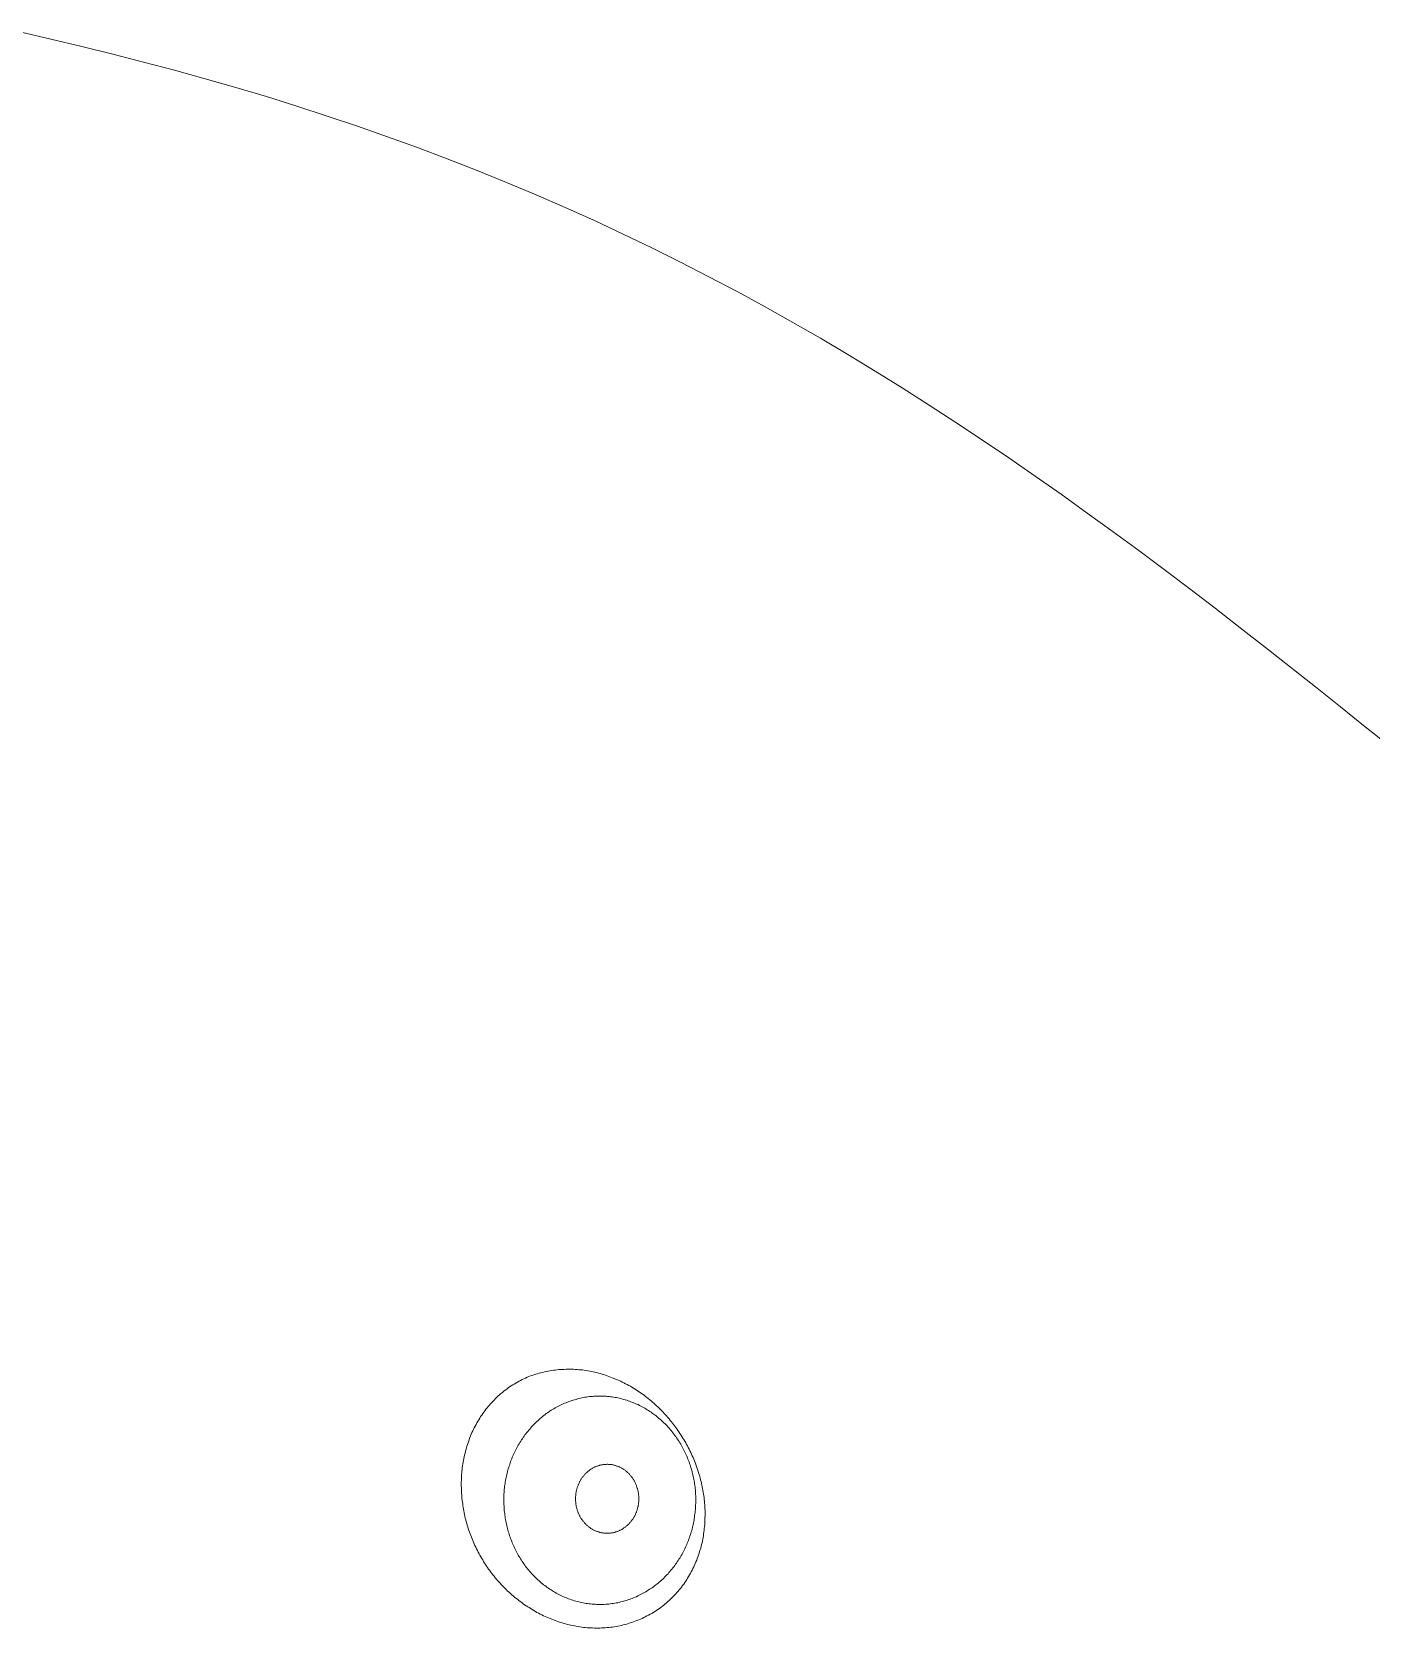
# Model space of a CAD drawing. Extents: x -5208 to -4788, y -2139 to -1842.
# Drawn here: x -4979.91 to -4960.27, y -2040.52 to -2017.1 of the extents above; entities that cross this region are included whole.
import ezdxf

# ---------------------------------------------------------------- set-up
doc = ezdxf.new("R2010")
doc.units = 0
doc.header["$LTSCALE"] = 7
doc.layers.add('Trimetric', color=7, linetype='CONTINUOUS')

msp = doc.modelspace()

# ---------------------------------------------------------------- linework, layer by layer
at = {"layer": 'Trimetric', "color": 0, "linetype": 'Continuous', "lineweight": 18}
msp.add_lwpolyline([(-4959.991, -2027.586), (-4960.356, -2027.294), (-4960.721, -2027.001), (-4961.087, -2026.71), (-4961.453, -2026.419), (-4961.821, -2026.131), (-4962.19, -2025.842), (-4962.56, -2025.557), (-4962.931, -2025.272), (-4963.304, -2024.99), (-4963.679, -2024.709), (-4964.056, -2024.434), (-4964.435, -2024.159), (-4964.814, -2023.885), (-4965.198, -2023.618), (-4965.582, -2023.351), (-4965.97, -2023.089), (-4966.36, -2022.831), (-4966.751, -2022.575), (-4967.147, -2022.325), (-4967.543, -2022.076), (-4967.944, -2021.835), (-4968.346, -2021.596), (-4968.752, -2021.364), (-4969.159, -2021.135), (-4969.57, -2020.91), (-4969.984, -2020.692), (-4970.4, -2020.479), (-4970.818, -2020.27), (-4971.24, -2020.067), (-4971.663, -2019.867), (-4972.09, -2019.678), (-4972.518, -2019.489), (-4972.95, -2019.31), (-4973.383, -2019.132), (-4973.82, -2018.964), (-4974.257, -2018.798), (-4974.697, -2018.639), (-4975.138, -2018.485), (-4975.581, -2018.335), (-4976.027, -2018.193), (-4976.473, -2018.051), (-4976.921, -2017.919), (-4977.371, -2017.789), (-4977.821, -2017.663), (-4978.274, -2017.545), (-4978.726, -2017.427), (-4979.181, -2017.316), (-4979.636, -2017.208), (-4980.091, -2017.101)], dxfattribs=at)
for points in [[(-4972.184, -2036.724), (-4972.157, -2036.723), (-4972.131, -2036.722), (-4972.104, -2036.722), (-4972.077, -2036.721), (-4972.051, -2036.72), (-4972.024, -2036.719), (-4971.997, -2036.719), (-4971.971, -2036.721), (-4971.944, -2036.723), (-4971.917, -2036.725), (-4971.891, -2036.727), (-4971.864, -2036.729), (-4971.838, -2036.731), (-4971.811, -2036.734), (-4971.785, -2036.739), (-4971.758, -2036.743), (-4971.732, -2036.747), (-4971.706, -2036.753), (-4971.68, -2036.758), (-4971.654, -2036.763), (-4971.628, -2036.77), (-4971.602, -2036.776), (-4971.576, -2036.783), (-4971.551, -2036.791), (-4971.525, -2036.799), (-4971.5, -2036.807), (-4971.475, -2036.815), (-4971.45, -2036.825), (-4971.425, -2036.835), (-4971.4, -2036.845), (-4971.375, -2036.855), (-4971.351, -2036.865), (-4971.326, -2036.874), (-4971.301, -2036.885), (-4971.277, -2036.897), (-4971.254, -2036.909), (-4971.23, -2036.921), (-4971.206, -2036.934), (-4971.182, -2036.946), (-4971.159, -2036.958), (-4971.135, -2036.97), (-4971.112, -2036.984), (-4971.089, -2036.998), (-4971.067, -2037.012), (-4971.044, -2037.026), (-4971.022, -2037.041), (-4971, -2037.056), (-4970.978, -2037.071), (-4970.956, -2037.087), (-4970.935, -2037.102), (-4970.913, -2037.118), (-4970.892, -2037.135), (-4970.872, -2037.151), (-4970.851, -2037.168), (-4970.83, -2037.185), (-4970.81, -2037.202), (-4970.79, -2037.22), (-4970.77, -2037.238), (-4970.75, -2037.256), (-4970.731, -2037.274), (-4970.712, -2037.293), (-4970.693, -2037.311), (-4970.674, -2037.33), (-4970.655, -2037.349), (-4970.637, -2037.369), (-4970.619, -2037.389), (-4970.601, -2037.408), (-4970.584, -2037.428), (-4970.566, -2037.449), (-4970.55, -2037.47), (-4970.533, -2037.491), (-4970.517, -2037.512), (-4970.501, -2037.533), (-4970.484, -2037.554), (-4970.468, -2037.575), (-4970.452, -2037.596), (-4970.437, -2037.618), (-4970.422, -2037.641), (-4970.408, -2037.663), (-4970.393, -2037.685), (-4970.379, -2037.708), (-4970.364, -2037.73), (-4970.35, -2037.753), (-4970.336, -2037.776), (-4970.323, -2037.799), (-4970.31, -2037.822), (-4970.297, -2037.845), (-4970.285, -2037.869), (-4970.273, -2037.893), (-4970.261, -2037.917), (-4970.249, -2037.941), (-4970.238, -2037.965), (-4970.227, -2037.989), (-4970.216, -2038.014), (-4970.206, -2038.038), (-4970.195, -2038.063), (-4970.186, -2038.088), (-4970.176, -2038.113), (-4970.168, -2038.138), (-4970.159, -2038.163), (-4970.151, -2038.189), (-4970.143, -2038.214), (-4970.134, -2038.239), (-4970.126, -2038.264), (-4970.118, -2038.29), (-4970.112, -2038.316), (-4970.106, -2038.342), (-4970.099, -2038.368), (-4970.093, -2038.394), (-4970.087, -2038.42), (-4970.08, -2038.446), (-4970.075, -2038.472), (-4970.07, -2038.498), (-4970.066, -2038.524), (-4970.061, -2038.551), (-4970.058, -2038.577), (-4970.054, -2038.603), (-4970.051, -2038.63), (-4970.048, -2038.657), (-4970.046, -2038.683), (-4970.044, -2038.71), (-4970.042, -2038.736), (-4970.041, -2038.763), (-4970.04, -2038.79), (-4970.039, -2038.816), (-4970.039, -2038.843), (-4970.04, -2038.87), (-4970.041, -2038.896), (-4970.042, -2038.923), (-4970.043, -2038.95), (-4970.043, -2038.976), (-4970.044, -2039.003), (-4970.048, -2039.029), (-4970.051, -2039.056), (-4970.054, -2039.082), (-4970.058, -2039.109), (-4970.061, -2039.135), (-4970.064, -2039.162), (-4970.068, -2039.188), (-4970.073, -2039.214), (-4970.078, -2039.241), (-4970.084, -2039.267), (-4970.09, -2039.293), (-4970.097, -2039.318), (-4970.103, -2039.344), (-4970.111, -2039.37), (-4970.119, -2039.395), (-4970.126, -2039.421), (-4970.135, -2039.446), (-4970.144, -2039.471), (-4970.153, -2039.496), (-4970.162, -2039.521), (-4970.173, -2039.546), (-4970.184, -2039.57), (-4970.195, -2039.594), (-4970.206, -2039.619), (-4970.217, -2039.643), (-4970.228, -2039.667), (-4970.241, -2039.691), (-4970.255, -2039.714), (-4970.268, -2039.737), (-4970.282, -2039.76), (-4970.295, -2039.783), (-4970.309, -2039.806), (-4970.322, -2039.828), (-4970.337, -2039.851), (-4970.353, -2039.872), (-4970.368, -2039.894), (-4970.385, -2039.915), (-4970.401, -2039.936), (-4970.418, -2039.957), (-4970.435, -2039.977), (-4970.453, -2039.997), (-4970.47, -2040.017), (-4970.488, -2040.037), (-4970.507, -2040.056), (-4970.526, -2040.075), (-4970.545, -2040.094), (-4970.565, -2040.111), (-4970.584, -2040.129), (-4970.604, -2040.147), (-4970.625, -2040.164), (-4970.646, -2040.181), (-4970.666, -2040.198), (-4970.688, -2040.214), (-4970.709, -2040.229), (-4970.731, -2040.245), (-4970.753, -2040.26), (-4970.776, -2040.274), (-4970.798, -2040.288), (-4970.821, -2040.302), (-4970.845, -2040.314), (-4970.869, -2040.326), (-4970.892, -2040.339), (-4970.916, -2040.351), (-4970.94, -2040.363), (-4970.963, -2040.376), (-4970.988, -2040.386), (-4971.013, -2040.396), (-4971.038, -2040.405), (-4971.063, -2040.415), (-4971.087, -2040.424), (-4971.112, -2040.434), (-4971.137, -2040.443), (-4971.163, -2040.451), (-4971.189, -2040.458), (-4971.214, -2040.465), (-4971.24, -2040.472), (-4971.266, -2040.478), (-4971.292, -2040.484), (-4971.318, -2040.489), (-4971.345, -2040.493), (-4971.371, -2040.498), (-4971.397, -2040.502), (-4971.424, -2040.505), (-4971.45, -2040.508), (-4971.477, -2040.511), (-4971.503, -2040.513), (-4971.53, -2040.515), (-4971.557, -2040.516), (-4971.583, -2040.517), (-4971.61, -2040.517), (-4971.637, -2040.518), (-4971.663, -2040.517), (-4971.69, -2040.516), (-4971.717, -2040.515), (-4971.743, -2040.514), (-4971.77, -2040.512), (-4971.796, -2040.509), (-4971.823, -2040.507), (-4971.849, -2040.503), (-4971.876, -2040.5), (-4971.902, -2040.496), (-4971.929, -2040.491), (-4971.955, -2040.486), (-4971.981, -2040.481), (-4972.007, -2040.476), (-4972.033, -2040.469), (-4972.059, -2040.463), (-4972.085, -2040.456), (-4972.11, -2040.449), (-4972.136, -2040.441), (-4972.161, -2040.434), (-4972.187, -2040.426), (-4972.212, -2040.417), (-4972.237, -2040.408), (-4972.262, -2040.399), (-4972.287, -2040.389), (-4972.312, -2040.379), (-4972.337, -2040.369), (-4972.361, -2040.359), (-4972.385, -2040.347), (-4972.41, -2040.336), (-4972.434, -2040.325), (-4972.457, -2040.313), (-4972.481, -2040.3), (-4972.505, -2040.288), (-4972.528, -2040.275), (-4972.551, -2040.261), (-4972.573, -2040.247), (-4972.596, -2040.232), (-4972.618, -2040.218), (-4972.641, -2040.204), (-4972.664, -2040.19), (-4972.686, -2040.176), (-4972.708, -2040.16), (-4972.729, -2040.143), (-4972.75, -2040.127), (-4972.771, -2040.111), (-4972.792, -2040.095), (-4972.814, -2040.079), (-4972.835, -2040.063), (-4972.855, -2040.045), (-4972.876, -2040.028), (-4972.895, -2040.01), (-4972.915, -2039.992), (-4972.935, -2039.974), (-4972.954, -2039.956), (-4972.973, -2039.937), (-4972.992, -2039.918), (-4973.01, -2039.899), (-4973.029, -2039.879), (-4973.047, -2039.86), (-4973.064, -2039.84), (-4973.082, -2039.82), (-4973.1, -2039.8), (-4973.117, -2039.779), (-4973.133, -2039.758), (-4973.15, -2039.738), (-4973.167, -2039.717), (-4973.182, -2039.695), (-4973.198, -2039.674), (-4973.214, -2039.652), (-4973.229, -2039.63), (-4973.244, -2039.608), (-4973.259, -2039.586), (-4973.274, -2039.564), (-4973.287, -2039.541), (-4973.301, -2039.518), (-4973.315, -2039.495), (-4973.329, -2039.472), (-4973.342, -2039.449), (-4973.355, -2039.426), (-4973.367, -2039.402), (-4973.379, -2039.379), (-4973.392, -2039.355), (-4973.403, -2039.331), (-4973.415, -2039.307), (-4973.425, -2039.282), (-4973.436, -2039.258), (-4973.447, -2039.233), (-4973.457, -2039.209), (-4973.467, -2039.184), (-4973.476, -2039.159), (-4973.486, -2039.134), (-4973.495, -2039.109), (-4973.503, -2039.084), (-4973.512, -2039.058), (-4973.52, -2039.033), (-4973.527, -2039.007), (-4973.535, -2038.982), (-4973.542, -2038.956), (-4973.549, -2038.93), (-4973.556, -2038.904), (-4973.562, -2038.878), (-4973.568, -2038.852), (-4973.573, -2038.826), (-4973.578, -2038.8), (-4973.583, -2038.774), (-4973.587, -2038.747), (-4973.59, -2038.721), (-4973.594, -2038.695), (-4973.597, -2038.668), (-4973.601, -2038.642), (-4973.605, -2038.615), (-4973.608, -2038.589), (-4973.609, -2038.562), (-4973.61, -2038.536), (-4973.611, -2038.509), (-4973.613, -2038.482), (-4973.614, -2038.456), (-4973.615, -2038.429), (-4973.616, -2038.402), (-4973.615, -2038.376), (-4973.614, -2038.349), (-4973.614, -2038.322), (-4973.612, -2038.296), (-4973.61, -2038.269), (-4973.608, -2038.242), (-4973.606, -2038.216), (-4973.603, -2038.189), (-4973.6, -2038.163), (-4973.597, -2038.136), (-4973.593, -2038.11), (-4973.589, -2038.084), (-4973.584, -2038.057), (-4973.578, -2038.031), (-4973.572, -2038.005), (-4973.566, -2037.979), (-4973.56, -2037.953), (-4973.553, -2037.927), (-4973.547, -2037.902), (-4973.541, -2037.876), (-4973.532, -2037.85), (-4973.524, -2037.825), (-4973.515, -2037.8), (-4973.506, -2037.775), (-4973.498, -2037.749), (-4973.489, -2037.724), (-4973.479, -2037.699), (-4973.469, -2037.675), (-4973.458, -2037.65), (-4973.448, -2037.626), (-4973.436, -2037.602), (-4973.424, -2037.578), (-4973.412, -2037.554), (-4973.399, -2037.531), (-4973.386, -2037.507), (-4973.373, -2037.484), (-4973.36, -2037.461), (-4973.345, -2037.439), (-4973.331, -2037.416), (-4973.316, -2037.394), (-4973.301, -2037.372), (-4973.286, -2037.35), (-4973.27, -2037.329), (-4973.254, -2037.308), (-4973.237, -2037.287), (-4973.22, -2037.266), (-4973.203, -2037.246), (-4973.185, -2037.226), (-4973.168, -2037.206), (-4973.149, -2037.187), (-4973.13, -2037.168), (-4973.112, -2037.149), (-4973.092, -2037.13), (-4973.073, -2037.112), (-4973.053, -2037.094), (-4973.033, -2037.077), (-4973.012, -2037.06), (-4972.992, -2037.043), (-4972.97, -2037.027), (-4972.949, -2037.011), (-4972.927, -2036.995), (-4972.906, -2036.98), (-4972.883, -2036.965), (-4972.861, -2036.951), (-4972.838, -2036.937), (-4972.815, -2036.923), (-4972.792, -2036.91), (-4972.768, -2036.897), (-4972.745, -2036.885), (-4972.721, -2036.873), (-4972.697, -2036.861), (-4972.673, -2036.85), (-4972.648, -2036.839), (-4972.624, -2036.829), (-4972.599, -2036.819), (-4972.574, -2036.81), (-4972.549, -2036.801), (-4972.523, -2036.793), (-4972.498, -2036.786), (-4972.472, -2036.779), (-4972.446, -2036.773), (-4972.42, -2036.766), (-4972.394, -2036.759), (-4972.368, -2036.752), (-4972.342, -2036.747), (-4972.316, -2036.743), (-4972.29, -2036.739), (-4972.263, -2036.736), (-4972.237, -2036.732), (-4972.21, -2036.728)], [(-4971.586, -2040.171), (-4971.608, -2040.171), (-4971.63, -2040.17), (-4971.652, -2040.169), (-4971.674, -2040.168), (-4971.696, -2040.166), (-4971.718, -2040.164), (-4971.74, -2040.161), (-4971.762, -2040.158), (-4971.784, -2040.155), (-4971.806, -2040.152), (-4971.828, -2040.147), (-4971.85, -2040.143), (-4971.872, -2040.138), (-4971.893, -2040.133), (-4971.915, -2040.128), (-4971.936, -2040.122), (-4971.957, -2040.116), (-4971.978, -2040.109), (-4972, -2040.103), (-4972.021, -2040.095), (-4972.041, -2040.088), (-4972.062, -2040.08), (-4972.083, -2040.071), (-4972.103, -2040.063), (-4972.124, -2040.054), (-4972.143, -2040.044), (-4972.163, -2040.033), (-4972.183, -2040.023), (-4972.202, -2040.013), (-4972.222, -2040.003), (-4972.242, -2039.993), (-4972.261, -2039.981), (-4972.279, -2039.969), (-4972.298, -2039.957), (-4972.317, -2039.945), (-4972.335, -2039.933), (-4972.354, -2039.921), (-4972.372, -2039.908), (-4972.39, -2039.895), (-4972.407, -2039.881), (-4972.425, -2039.867), (-4972.442, -2039.853), (-4972.459, -2039.839), (-4972.475, -2039.824), (-4972.492, -2039.809), (-4972.508, -2039.794), (-4972.524, -2039.779), (-4972.54, -2039.763), (-4972.555, -2039.747), (-4972.571, -2039.731), (-4972.586, -2039.715), (-4972.6, -2039.698), (-4972.614, -2039.681), (-4972.628, -2039.664), (-4972.642, -2039.647), (-4972.657, -2039.63), (-4972.671, -2039.613), (-4972.683, -2039.594), (-4972.696, -2039.576), (-4972.708, -2039.558), (-4972.721, -2039.539), (-4972.733, -2039.521), (-4972.746, -2039.503), (-4972.758, -2039.484), (-4972.769, -2039.465), (-4972.781, -2039.446), (-4972.791, -2039.427), (-4972.802, -2039.407), (-4972.812, -2039.387), (-4972.822, -2039.368), (-4972.832, -2039.348), (-4972.841, -2039.328), (-4972.851, -2039.307), (-4972.86, -2039.287), (-4972.868, -2039.267), (-4972.876, -2039.246), (-4972.885, -2039.225), (-4972.892, -2039.205), (-4972.9, -2039.184), (-4972.907, -2039.163), (-4972.914, -2039.142), (-4972.92, -2039.12), (-4972.927, -2039.099), (-4972.933, -2039.078), (-4972.939, -2039.056), (-4972.944, -2039.035), (-4972.949, -2039.013), (-4972.954, -2038.992), (-4972.959, -2038.97), (-4972.963, -2038.948), (-4972.966, -2038.926), (-4972.969, -2038.904), (-4972.972, -2038.882), (-4972.975, -2038.86), (-4972.978, -2038.838), (-4972.981, -2038.816), (-4972.984, -2038.794), (-4972.986, -2038.772), (-4972.987, -2038.75), (-4972.988, -2038.728), (-4972.989, -2038.706), (-4972.99, -2038.684), (-4972.991, -2038.661), (-4972.992, -2038.639), (-4972.991, -2038.617), (-4972.991, -2038.595), (-4972.99, -2038.573), (-4972.989, -2038.551), (-4972.987, -2038.528), (-4972.986, -2038.506), (-4972.984, -2038.484), (-4972.982, -2038.462), (-4972.979, -2038.44), (-4972.977, -2038.418), (-4972.973, -2038.396), (-4972.97, -2038.374), (-4972.966, -2038.352), (-4972.962, -2038.33), (-4972.957, -2038.309), (-4972.952, -2038.287), (-4972.947, -2038.266), (-4972.942, -2038.244), (-4972.937, -2038.222), (-4972.932, -2038.201), (-4972.925, -2038.18), (-4972.918, -2038.159), (-4972.912, -2038.137), (-4972.905, -2038.116), (-4972.898, -2038.095), (-4972.891, -2038.074), (-4972.884, -2038.053), (-4972.875, -2038.033), (-4972.867, -2038.012), (-4972.858, -2037.992), (-4972.849, -2037.971), (-4972.84, -2037.951), (-4972.831, -2037.931), (-4972.821, -2037.911), (-4972.811, -2037.892), (-4972.8, -2037.872), (-4972.79, -2037.852), (-4972.779, -2037.833), (-4972.768, -2037.814), (-4972.756, -2037.795), (-4972.744, -2037.776), (-4972.732, -2037.758), (-4972.719, -2037.74), (-4972.707, -2037.721), (-4972.694, -2037.703), (-4972.681, -2037.685), (-4972.669, -2037.667), (-4972.654, -2037.65), (-4972.64, -2037.633), (-4972.626, -2037.616), (-4972.612, -2037.599), (-4972.597, -2037.582), (-4972.583, -2037.565), (-4972.568, -2037.548), (-4972.553, -2037.532), (-4972.537, -2037.516), (-4972.521, -2037.501), (-4972.505, -2037.485), (-4972.489, -2037.47), (-4972.473, -2037.456), (-4972.456, -2037.441), (-4972.439, -2037.427), (-4972.422, -2037.413), (-4972.404, -2037.399), (-4972.386, -2037.386), (-4972.369, -2037.372), (-4972.351, -2037.359), (-4972.332, -2037.347), (-4972.314, -2037.334), (-4972.295, -2037.322), (-4972.276, -2037.311), (-4972.258, -2037.299), (-4972.238, -2037.288), (-4972.219, -2037.277), (-4972.2, -2037.267), (-4972.18, -2037.256), (-4972.16, -2037.247), (-4972.14, -2037.237), (-4972.12, -2037.228), (-4972.099, -2037.22), (-4972.078, -2037.212), (-4972.058, -2037.204), (-4972.037, -2037.196), (-4972.016, -2037.188), (-4971.996, -2037.18), (-4971.974, -2037.174), (-4971.953, -2037.168), (-4971.931, -2037.162), (-4971.91, -2037.156), (-4971.889, -2037.15), (-4971.867, -2037.145), (-4971.846, -2037.14), (-4971.824, -2037.136), (-4971.802, -2037.132), (-4971.78, -2037.128), (-4971.758, -2037.125), (-4971.736, -2037.122), (-4971.714, -2037.12), (-4971.692, -2037.118), (-4971.67, -2037.116), (-4971.648, -2037.115), (-4971.625, -2037.114), (-4971.603, -2037.114), (-4971.581, -2037.113), (-4971.559, -2037.114), (-4971.537, -2037.114), (-4971.515, -2037.115), (-4971.492, -2037.117), (-4971.47, -2037.119), (-4971.448, -2037.12), (-4971.426, -2037.123), (-4971.404, -2037.126), (-4971.382, -2037.129), (-4971.36, -2037.133), (-4971.338, -2037.137), (-4971.317, -2037.141), (-4971.295, -2037.146), (-4971.274, -2037.152), (-4971.252, -2037.158), (-4971.231, -2037.164), (-4971.21, -2037.17), (-4971.188, -2037.176), (-4971.167, -2037.182), (-4971.146, -2037.19), (-4971.126, -2037.198), (-4971.105, -2037.207), (-4971.084, -2037.215), (-4971.064, -2037.223), (-4971.043, -2037.231), (-4971.023, -2037.24), (-4971.003, -2037.25), (-4970.983, -2037.26), (-4970.963, -2037.27), (-4970.944, -2037.281), (-4970.925, -2037.292), (-4970.906, -2037.303), (-4970.887, -2037.315), (-4970.868, -2037.326), (-4970.849, -2037.338), (-4970.831, -2037.351), (-4970.813, -2037.364), (-4970.795, -2037.377), (-4970.777, -2037.39), (-4970.759, -2037.404), (-4970.742, -2037.417), (-4970.725, -2037.431), (-4970.708, -2037.446), (-4970.691, -2037.46), (-4970.675, -2037.475), (-4970.659, -2037.49), (-4970.643, -2037.506), (-4970.627, -2037.521), (-4970.611, -2037.537), (-4970.596, -2037.553), (-4970.581, -2037.57), (-4970.566, -2037.586), (-4970.552, -2037.603), (-4970.537, -2037.62), (-4970.523, -2037.637), (-4970.51, -2037.655), (-4970.496, -2037.672), (-4970.483, -2037.69), (-4970.47, -2037.708), (-4970.457, -2037.726), (-4970.445, -2037.744), (-4970.432, -2037.763), (-4970.42, -2037.782), (-4970.409, -2037.8), (-4970.397, -2037.819), (-4970.386, -2037.839), (-4970.375, -2037.858), (-4970.365, -2037.877), (-4970.355, -2037.897), (-4970.344, -2037.917), (-4970.335, -2037.937), (-4970.325, -2037.957), (-4970.316, -2037.977), (-4970.307, -2037.997), (-4970.298, -2038.018), (-4970.29, -2038.038), (-4970.282, -2038.059), (-4970.275, -2038.08), (-4970.267, -2038.101), (-4970.26, -2038.122), (-4970.253, -2038.143), (-4970.246, -2038.164), (-4970.24, -2038.185), (-4970.234, -2038.207), (-4970.228, -2038.228), (-4970.223, -2038.25), (-4970.217, -2038.271), (-4970.213, -2038.293), (-4970.208, -2038.315), (-4970.204, -2038.336), (-4970.2, -2038.358), (-4970.196, -2038.38), (-4970.193, -2038.402), (-4970.19, -2038.424), (-4970.187, -2038.446), (-4970.184, -2038.468), (-4970.182, -2038.49), (-4970.18, -2038.512), (-4970.179, -2038.534), (-4970.178, -2038.556), (-4970.176, -2038.579), (-4970.176, -2038.601), (-4970.175, -2038.623), (-4970.175, -2038.645), (-4970.176, -2038.667), (-4970.177, -2038.69), (-4970.178, -2038.712), (-4970.179, -2038.734), (-4970.18, -2038.756), (-4970.181, -2038.778), (-4970.183, -2038.8), (-4970.186, -2038.822), (-4970.189, -2038.844), (-4970.192, -2038.866), (-4970.195, -2038.888), (-4970.198, -2038.91), (-4970.201, -2038.932), (-4970.204, -2038.954), (-4970.209, -2038.976), (-4970.213, -2038.998), (-4970.218, -2039.019), (-4970.223, -2039.041), (-4970.229, -2039.062), (-4970.235, -2039.084), (-4970.241, -2039.105), (-4970.247, -2039.126), (-4970.254, -2039.147), (-4970.261, -2039.169), (-4970.268, -2039.189), (-4970.276, -2039.21), (-4970.283, -2039.231), (-4970.291, -2039.252), (-4970.3, -2039.272), (-4970.308, -2039.293), (-4970.317, -2039.313), (-4970.327, -2039.333), (-4970.336, -2039.353), (-4970.346, -2039.373), (-4970.356, -2039.393), (-4970.366, -2039.413), (-4970.377, -2039.432), (-4970.388, -2039.452), (-4970.399, -2039.471), (-4970.41, -2039.49), (-4970.422, -2039.508), (-4970.435, -2039.526), (-4970.448, -2039.545), (-4970.46, -2039.563), (-4970.473, -2039.581), (-4970.485, -2039.6), (-4970.498, -2039.618), (-4970.512, -2039.635), (-4970.526, -2039.652), (-4970.541, -2039.669), (-4970.555, -2039.686), (-4970.569, -2039.703), (-4970.583, -2039.72), (-4970.599, -2039.736), (-4970.614, -2039.752), (-4970.629, -2039.768), (-4970.645, -2039.784), (-4970.661, -2039.799), (-4970.678, -2039.814), (-4970.694, -2039.829), (-4970.711, -2039.843), (-4970.728, -2039.858), (-4970.745, -2039.872), (-4970.762, -2039.885), (-4970.78, -2039.899), (-4970.798, -2039.912), (-4970.816, -2039.925), (-4970.835, -2039.937), (-4970.853, -2039.949), (-4970.872, -2039.961), (-4970.891, -2039.973), (-4970.909, -2039.985), (-4970.928, -2039.996), (-4970.948, -2040.006), (-4970.968, -2040.016), (-4970.988, -2040.027), (-4971.007, -2040.037), (-4971.027, -2040.047), (-4971.047, -2040.057), (-4971.067, -2040.066), (-4971.088, -2040.074), (-4971.108, -2040.082), (-4971.129, -2040.09), (-4971.15, -2040.098), (-4971.171, -2040.105), (-4971.192, -2040.111), (-4971.214, -2040.118), (-4971.235, -2040.124), (-4971.256, -2040.13), (-4971.278, -2040.135), (-4971.299, -2040.14), (-4971.321, -2040.145), (-4971.343, -2040.149), (-4971.365, -2040.153), (-4971.387, -2040.156), (-4971.409, -2040.159), (-4971.431, -2040.162), (-4971.453, -2040.165), (-4971.475, -2040.167), (-4971.497, -2040.168), (-4971.519, -2040.17), (-4971.541, -2040.17), (-4971.563, -2040.171)], [(-4971.475, -2039.127), (-4971.465, -2039.126), (-4971.456, -2039.126), (-4971.446, -2039.125), (-4971.436, -2039.125), (-4971.427, -2039.124), (-4971.417, -2039.122), (-4971.408, -2039.121), (-4971.398, -2039.119), (-4971.388, -2039.118), (-4971.379, -2039.116), (-4971.369, -2039.113), (-4971.36, -2039.111), (-4971.351, -2039.108), (-4971.342, -2039.105), (-4971.332, -2039.102), (-4971.323, -2039.099), (-4971.314, -2039.095), (-4971.305, -2039.091), (-4971.296, -2039.088), (-4971.288, -2039.083), (-4971.279, -2039.079), (-4971.27, -2039.074), (-4971.262, -2039.07), (-4971.253, -2039.065), (-4971.245, -2039.06), (-4971.237, -2039.054), (-4971.229, -2039.049), (-4971.221, -2039.044), (-4971.213, -2039.038), (-4971.205, -2039.032), (-4971.198, -2039.026), (-4971.19, -2039.02), (-4971.183, -2039.014), (-4971.176, -2039.007), (-4971.169, -2039), (-4971.162, -2038.994), (-4971.155, -2038.987), (-4971.148, -2038.98), (-4971.142, -2038.972), (-4971.136, -2038.965), (-4971.129, -2038.957), (-4971.123, -2038.95), (-4971.117, -2038.942), (-4971.112, -2038.934), (-4971.106, -2038.926), (-4971.101, -2038.918), (-4971.095, -2038.91), (-4971.09, -2038.902), (-4971.085, -2038.894), (-4971.08, -2038.886), (-4971.075, -2038.877), (-4971.071, -2038.869), (-4971.066, -2038.86), (-4971.062, -2038.851), (-4971.058, -2038.842), (-4971.054, -2038.833), (-4971.051, -2038.824), (-4971.047, -2038.815), (-4971.044, -2038.806), (-4971.04, -2038.797), (-4971.037, -2038.788), (-4971.034, -2038.779), (-4971.032, -2038.769), (-4971.029, -2038.76), (-4971.027, -2038.751), (-4971.024, -2038.741), (-4971.022, -2038.732), (-4971.021, -2038.722), (-4971.019, -2038.713), (-4971.018, -2038.703), (-4971.016, -2038.693), (-4971.015, -2038.684), (-4971.014, -2038.674), (-4971.013, -2038.664), (-4971.013, -2038.655), (-4971.012, -2038.645), (-4971.012, -2038.635), (-4971.011, -2038.626), (-4971.011, -2038.616), (-4971.011, -2038.606), (-4971.012, -2038.596), (-4971.012, -2038.587), (-4971.013, -2038.577), (-4971.014, -2038.567), (-4971.015, -2038.558), (-4971.016, -2038.548), (-4971.017, -2038.539), (-4971.019, -2038.529), (-4971.021, -2038.519), (-4971.023, -2038.51), (-4971.025, -2038.5), (-4971.027, -2038.491), (-4971.029, -2038.482), (-4971.032, -2038.472), (-4971.035, -2038.463), (-4971.038, -2038.454), (-4971.041, -2038.444), (-4971.044, -2038.435), (-4971.047, -2038.426), (-4971.05, -2038.417), (-4971.054, -2038.408), (-4971.058, -2038.399), (-4971.062, -2038.39), (-4971.066, -2038.382), (-4971.071, -2038.373), (-4971.075, -2038.364), (-4971.08, -2038.356), (-4971.085, -2038.347), (-4971.09, -2038.339), (-4971.095, -2038.331), (-4971.101, -2038.323), (-4971.106, -2038.315), (-4971.111, -2038.307), (-4971.117, -2038.299), (-4971.123, -2038.292), (-4971.129, -2038.284), (-4971.136, -2038.277), (-4971.142, -2038.269), (-4971.148, -2038.262), (-4971.155, -2038.255), (-4971.162, -2038.248), (-4971.169, -2038.241), (-4971.176, -2038.234), (-4971.183, -2038.228), (-4971.19, -2038.222), (-4971.198, -2038.215), (-4971.205, -2038.209), (-4971.213, -2038.203), (-4971.221, -2038.198), (-4971.229, -2038.192), (-4971.237, -2038.187), (-4971.245, -2038.182), (-4971.253, -2038.176), (-4971.262, -2038.172), (-4971.27, -2038.167), (-4971.279, -2038.162), (-4971.288, -2038.158), (-4971.296, -2038.154), (-4971.305, -2038.15), (-4971.314, -2038.147), (-4971.323, -2038.143), (-4971.332, -2038.14), (-4971.342, -2038.136), (-4971.351, -2038.134), (-4971.36, -2038.131), (-4971.37, -2038.129), (-4971.379, -2038.126), (-4971.388, -2038.124), (-4971.398, -2038.122), (-4971.408, -2038.12), (-4971.417, -2038.119), (-4971.427, -2038.118), (-4971.436, -2038.117), (-4971.446, -2038.116), (-4971.456, -2038.116), (-4971.465, -2038.115), (-4971.475, -2038.115), (-4971.485, -2038.116), (-4971.495, -2038.116), (-4971.504, -2038.117), (-4971.514, -2038.117), (-4971.524, -2038.118), (-4971.533, -2038.12), (-4971.543, -2038.121), (-4971.552, -2038.123), (-4971.562, -2038.124), (-4971.571, -2038.126), (-4971.581, -2038.129), (-4971.59, -2038.131), (-4971.6, -2038.134), (-4971.609, -2038.137), (-4971.618, -2038.14), (-4971.627, -2038.143), (-4971.636, -2038.147), (-4971.645, -2038.15), (-4971.654, -2038.154), (-4971.663, -2038.159), (-4971.671, -2038.163), (-4971.68, -2038.167), (-4971.689, -2038.172), (-4971.697, -2038.177), (-4971.705, -2038.182), (-4971.713, -2038.187), (-4971.722, -2038.192), (-4971.729, -2038.198), (-4971.737, -2038.204), (-4971.745, -2038.21), (-4971.752, -2038.216), (-4971.76, -2038.222), (-4971.767, -2038.228), (-4971.774, -2038.235), (-4971.781, -2038.242), (-4971.788, -2038.249), (-4971.795, -2038.255), (-4971.802, -2038.262), (-4971.809, -2038.269), (-4971.815, -2038.277), (-4971.821, -2038.284), (-4971.827, -2038.292), (-4971.833, -2038.299), (-4971.839, -2038.307), (-4971.845, -2038.315), (-4971.85, -2038.323), (-4971.855, -2038.331), (-4971.861, -2038.339), (-4971.865, -2038.348), (-4971.87, -2038.356), (-4971.875, -2038.365), (-4971.879, -2038.373), (-4971.884, -2038.382), (-4971.888, -2038.391), (-4971.892, -2038.4), (-4971.896, -2038.409), (-4971.9, -2038.418), (-4971.903, -2038.426), (-4971.907, -2038.436), (-4971.91, -2038.445), (-4971.913, -2038.454), (-4971.916, -2038.463), (-4971.919, -2038.473), (-4971.921, -2038.482), (-4971.924, -2038.491), (-4971.926, -2038.501), (-4971.928, -2038.51), (-4971.93, -2038.52), (-4971.931, -2038.529), (-4971.933, -2038.539), (-4971.934, -2038.549), (-4971.935, -2038.558), (-4971.937, -2038.568), (-4971.937, -2038.578), (-4971.938, -2038.587), (-4971.938, -2038.597), (-4971.939, -2038.607), (-4971.939, -2038.616), (-4971.939, -2038.626), (-4971.939, -2038.636), (-4971.939, -2038.645), (-4971.938, -2038.655), (-4971.937, -2038.665), (-4971.937, -2038.674), (-4971.936, -2038.684), (-4971.934, -2038.694), (-4971.933, -2038.703), (-4971.932, -2038.713), (-4971.93, -2038.722), (-4971.928, -2038.732), (-4971.926, -2038.742), (-4971.924, -2038.751), (-4971.921, -2038.76), (-4971.919, -2038.77), (-4971.916, -2038.779), (-4971.913, -2038.788), (-4971.91, -2038.798), (-4971.907, -2038.807), (-4971.904, -2038.816), (-4971.9, -2038.825), (-4971.896, -2038.834), (-4971.892, -2038.843), (-4971.888, -2038.851), (-4971.884, -2038.86), (-4971.88, -2038.869), (-4971.875, -2038.877), (-4971.87, -2038.886), (-4971.866, -2038.894), (-4971.861, -2038.903), (-4971.855, -2038.911), (-4971.85, -2038.919), (-4971.845, -2038.927), (-4971.839, -2038.935), (-4971.833, -2038.943), (-4971.827, -2038.95), (-4971.821, -2038.958), (-4971.815, -2038.966), (-4971.809, -2038.973), (-4971.802, -2038.98), (-4971.795, -2038.987), (-4971.788, -2038.994), (-4971.782, -2039.001), (-4971.775, -2039.007), (-4971.767, -2039.014), (-4971.76, -2039.02), (-4971.752, -2039.026), (-4971.745, -2039.032), (-4971.737, -2039.038), (-4971.73, -2039.044), (-4971.722, -2039.05), (-4971.714, -2039.055), (-4971.705, -2039.06), (-4971.697, -2039.065), (-4971.689, -2039.07), (-4971.68, -2039.075), (-4971.672, -2039.079), (-4971.663, -2039.084), (-4971.654, -2039.088), (-4971.645, -2039.092), (-4971.636, -2039.095), (-4971.627, -2039.099), (-4971.618, -2039.102), (-4971.609, -2039.105), (-4971.6, -2039.108), (-4971.59, -2039.111), (-4971.581, -2039.113), (-4971.571, -2039.116), (-4971.562, -2039.118), (-4971.552, -2039.119), (-4971.543, -2039.121), (-4971.533, -2039.122), (-4971.524, -2039.124), (-4971.514, -2039.125), (-4971.504, -2039.125), (-4971.495, -2039.126), (-4971.485, -2039.126)]]:
    msp.add_lwpolyline(points, close=True, dxfattribs=at)

doc.saveas('drawing.dxf')
